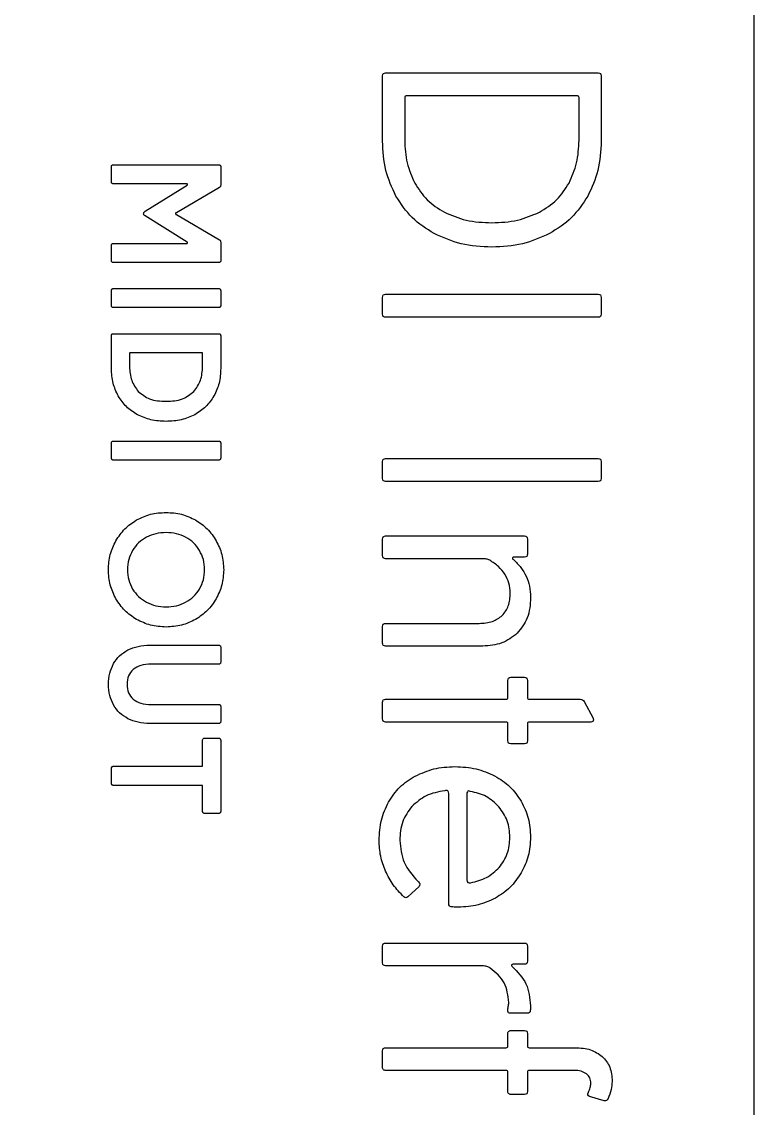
# Model space of a CAD drawing. Header units: millimetres. Extents: x 6.3 to 98.4, y -103.7 to -6.4.
# Drawn here: x 34.6 to 51.35, y -79.23 to -54.37 of the extents above; entities that cross this region are included whole.
import ezdxf

# ---------------------------------------------------------------- set-up
doc = ezdxf.new("R2010")
doc.units = ezdxf.units.MM
doc.layers.get('0').update_dxf_attribs({"linetype": 'CONTINUOUS'})

msp = doc.modelspace()

# ---------------------------------------------------------------- linework, layer by layer
for p, q in [((42.85, -57.104), (42.85, -55.611)), ((42.921, -55.54), (47.779, -55.54)), ((47.85, -55.611), (47.85, -57.104)), ((43.357, -56.104), (43.357, -57.083)), ((47.307, -56.068), (43.393, -56.068)), ((47.343, -57.083), (47.343, -56.104)), ((36.689, -57.642), (39.111, -57.642)), ((36.65, -58.039), (36.65, -57.682)), ((39.15, -57.682), (39.15, -58.11)), ((38.371, -58.078), (36.689, -58.078)), ((37.421, -58.707), (38.379, -58.11)), ((39.121, -58.16), (38.136, -58.739)), ((38.379, -59.41), (37.421, -58.814)), ((38.136, -58.782), (39.121, -59.36)), ((36.65, -59.839), (36.65, -59.482)), ((36.689, -59.442), (38.371, -59.442)), ((39.15, -59.41), (39.15, -59.839)), ((39.111, -59.878), (36.689, -59.878)), ((36.65, -60.867), (36.65, -60.517)), ((36.693, -60.475), (39.107, -60.475)), ((39.15, -60.517), (39.15, -60.867)), ((42.921, -60.604), (47.779, -60.604)), ((42.85, -61.061), (42.85, -60.676)), ((47.85, -60.676), (47.85, -61.061)), ((39.107, -60.91), (36.693, -60.91)), ((47.779, -61.133), (42.921, -61.133)), ((36.65, -62.307), (36.65, -61.55)), ((36.693, -61.507), (39.107, -61.507)), ((39.15, -61.55), (39.15, -62.307)), ((37.064, -61.964), (37.064, -62.26)), ((38.714, -61.942), (37.086, -61.942)), ((38.736, -62.26), (38.736, -61.964)), ((36.65, -64.357), (36.65, -64.007)), ((36.693, -63.964), (39.107, -63.964)), ((39.15, -64.007), (39.15, -64.357)), ((42.921, -64.361), (47.779, -64.361)), ((39.107, -64.4), (36.693, -64.4)), ((42.85, -64.818), (42.85, -64.433)), ((47.85, -64.433), (47.85, -64.818)), ((47.779, -64.89), (42.921, -64.89)), ((42.85, -66.583), (42.85, -66.204)), ((42.921, -66.133), (46.093, -66.133)), ((46.164, -66.204), (46.164, -66.547)), ((45.15, -66.654), (42.921, -66.654)), ((46.093, -66.618), (45.857, -66.618)), ((42.85, -68.583), (42.85, -68.204)), ((42.921, -68.133), (45.057, -68.133)), ((37.529, -68.632), (39.107, -68.632)), ((39.15, -68.675), (39.15, -69.025)), ((45.143, -68.654), (42.921, -68.654)), ((39.107, -69.067), (37.561, -69.067)), ((45.714, -69.833), (45.714, -69.44)), ((45.786, -69.368), (46.093, -69.368)), ((46.164, -69.44), (46.164, -69.833)), ((37.561, -69.989), (39.107, -69.989)), ((39.15, -70.032), (39.15, -70.382)), ((42.85, -70.318), (42.85, -69.94)), ((42.921, -69.868), (45.679, -69.868)), ((46.2, -69.868), (47.371, -69.868)), ((47.457, -69.918), (47.664, -70.304)), ((39.107, -70.425), (37.529, -70.425)), ((45.679, -70.39), (42.921, -70.39)), ((45.714, -70.818), (45.714, -70.426)), ((46.164, -70.426), (46.164, -70.818)), ((47.614, -70.39), (46.2, -70.39)), ((38.736, -71.382), (38.736, -70.803)), ((38.779, -70.76), (39.107, -70.76)), ((39.15, -70.803), (39.15, -72.439)), ((46.093, -70.89), (45.786, -70.89)), ((36.65, -71.796), (36.65, -71.446)), ((36.693, -71.403), (38.714, -71.403)), ((38.714, -71.839), (36.693, -71.839)), ((38.736, -72.439), (38.736, -71.86)), ((44.364, -74.547), (44.364, -72.026)), ((44.779, -72.04), (44.779, -74.004)), ((44.857, -71.976), (44.821, -71.968)), ((39.107, -72.482), (38.779, -72.482)), ((43.686, -74.154), (43.429, -74.39)), ((42.85, -75.897), (42.85, -75.518)), ((42.921, -75.447), (46.093, -75.447)), ((46.164, -75.518), (46.164, -75.861)), ((45.136, -75.968), (42.921, -75.968)), ((46.093, -75.933), (45.836, -75.933)), ((46.157, -77.054), (45.779, -77.054)), ((45.714, -77.804), (45.714, -77.518)), ((45.779, -77.447), (46.093, -77.447)), ((46.164, -77.518), (46.164, -77.804)), ((42.85, -78.297), (42.85, -77.911)), ((42.921, -77.84), (45.679, -77.84)), ((46.2, -77.84), (47.257, -77.84)), ((45.679, -78.361), (42.921, -78.361)), ((45.714, -78.84), (45.714, -78.397)), ((46.164, -78.397), (46.164, -78.84)), ((47.229, -78.361), (46.2, -78.361)), ((46.093, -78.911), (45.779, -78.911)), ((47.921, -79.054), (47.586, -78.954))]:
    msp.add_line(p, q)
msp.add_lwpolyline([(6.35, -98.694, 0.414214), (11.35, -103.694), (46.35, -103.694, 0.414214), (51.35, -98.694), (51.35, -11.35, 0.414214), (46.35, -6.35), (11.35, -6.35, 0.414214), (6.35, -11.35)], format="xyb", close=True)
for points, knots in [([(42.85, -55.611), (42.853, -55.59), (42.859, -55.549), (42.901, -55.543), (42.921, -55.54)], [0, 0, 0, 0, 0.00564658, 0.01129352, 0.01129352, 0.01129352, 0.01129352]), ([(47.779, -55.54), (47.799, -55.543), (47.841, -55.549), (47.847, -55.59), (47.85, -55.611)], [0, 0, 0, 0, 0.00564697, 0.01129355, 0.01129355, 0.01129355, 0.01129355]), ([(43.393, -56.068), (43.382, -56.07), (43.362, -56.073), (43.359, -56.094), (43.357, -56.104)], [0, 0, 0, 0, 0.002823338, 0.005647091, 0.005647091, 0.005647091, 0.005647091]), ([(47.343, -56.104), (47.341, -56.094), (47.338, -56.073), (47.318, -56.07), (47.307, -56.068)], [0, 0, 0, 0, 0.002823744, 0.005647138, 0.005647138, 0.005647138, 0.005647138]), ([(43.157, -58.361), (43.068, -58.168), (42.883, -57.769), (42.861, -57.33), (42.85, -57.104)], [0, 0, 0, 0, 0.0632709, 0.1304967, 0.1304967, 0.1304967, 0.1304967]), ([(43.357, -57.083), (43.365, -57.259), (43.381, -57.599), (43.519, -57.911), (43.586, -58.061)], [0, 0, 0, 0, 0.0522775, 0.1012675, 0.1012675, 0.1012675, 0.1012675]), ([(47.114, -58.061), (47.181, -57.911), (47.319, -57.599), (47.335, -57.259), (47.343, -57.083)], [0, 0, 0, 0, 0.0489904, 0.1012675, 0.1012675, 0.1012675, 0.1012675]), ([(47.85, -57.104), (47.839, -57.33), (47.817, -57.769), (47.632, -58.168), (47.543, -58.361)], [0, 0, 0, 0, 0.0672258, 0.1304967, 0.1304967, 0.1304967, 0.1304967]), ([(36.65, -57.682), (36.65, -57.676), (36.651, -57.665), (36.658, -57.657), (36.661, -57.653)], [0, 0, 0, 0, 0.001629314, 0.003115321, 0.003115321, 0.003115321, 0.003115321]), ([(36.661, -57.653), (36.665, -57.65), (36.673, -57.643), (36.684, -57.643), (36.689, -57.642)], [0, 0, 0, 0, 0.001486011, 0.003115331, 0.003115331, 0.003115331, 0.003115331]), ([(39.111, -57.642), (39.116, -57.643), (39.127, -57.643), (39.135, -57.65), (39.139, -57.653)], [0, 0, 0, 0, 0.001629319, 0.003115318, 0.003115318, 0.003115318, 0.003115318]), ([(39.139, -57.653), (39.142, -57.657), (39.149, -57.665), (39.15, -57.676), (39.15, -57.682)], [0, 0, 0, 0, 0.001486011, 0.003115316, 0.003115316, 0.003115316, 0.003115316]), ([(36.661, -58.067), (36.658, -58.063), (36.651, -58.055), (36.65, -58.044), (36.65, -58.039)], [0, 0, 0, 0, 0.001485991, 0.00311531, 0.00311531, 0.00311531, 0.00311531]), ([(36.689, -58.078), (36.684, -58.078), (36.673, -58.077), (36.665, -58.07), (36.661, -58.067)], [0, 0, 0, 0, 0.001629349, 0.003115335, 0.003115335, 0.003115335, 0.003115335]), ([(38.393, -58.089), (38.391, -58.086), (38.386, -58.078), (38.377, -58.078), (38.371, -58.078)], [0, 0, 0, 0, 0.001075125, 0.002528624, 0.002528624, 0.002528624, 0.002528624]), ([(38.379, -58.11), (38.384, -58.107), (38.392, -58.102), (38.393, -58.093), (38.393, -58.089)], [0, 0, 0, 0, 0.001646343, 0.002732546, 0.002732546, 0.002732546, 0.002732546]), ([(39.15, -58.11), (39.149, -58.12), (39.146, -58.141), (39.13, -58.154), (39.121, -58.16)], [0, 0, 0, 0, 0.002945099, 0.005975542, 0.005975542, 0.005975542, 0.005975542]), ([(43.586, -58.061), (43.672, -58.197), (43.847, -58.471), (44.124, -58.642), (44.264, -58.729)], [0, 0, 0, 0, 0.04753563, 0.0963093, 0.0963093, 0.0963093, 0.0963093]), ([(46.436, -58.729), (46.576, -58.642), (46.853, -58.471), (47.028, -58.197), (47.114, -58.061)], [0, 0, 0, 0, 0.04877339, 0.0963094, 0.0963094, 0.0963094, 0.0963094]), ([(44.032, -59.218), (43.854, -59.107), (43.5, -58.884), (43.271, -58.535), (43.157, -58.361)], [0, 0, 0, 0, 0.0622903, 0.1237737, 0.1237737, 0.1237737, 0.1237737]), ([(47.543, -58.361), (47.429, -58.535), (47.2, -58.884), (46.846, -59.107), (46.668, -59.218)], [0, 0, 0, 0, 0.0614834, 0.1237736, 0.1237736, 0.1237736, 0.1237736]), ([(37.386, -58.76), (37.388, -58.75), (37.393, -58.728), (37.411, -58.714), (37.421, -58.707)], [0, 0, 0, 0, 0.002908285, 0.006633758, 0.006633758, 0.006633758, 0.006633758]), ([(37.421, -58.814), (37.411, -58.807), (37.392, -58.794), (37.388, -58.771), (37.386, -58.76)], [0, 0, 0, 0, 0.003603648, 0.0066824, 0.0066824, 0.0066824, 0.0066824]), ([(38.136, -58.739), (38.13, -58.743), (38.122, -58.749), (38.116, -58.758), (38.114, -58.76)], [0, 0, 0, 0, 0.002150292, 0.003043146, 0.003043146, 0.003043146, 0.003043146]), ([(38.114, -58.76), (38.116, -58.764), (38.12, -58.774), (38.13, -58.779), (38.136, -58.782)], [0, 0, 0, 0, 0.001197894, 0.003129459, 0.003129459, 0.003129459, 0.003129459]), ([(44.264, -58.729), (44.428, -58.799), (44.774, -58.947), (45.151, -58.961), (45.35, -58.968)], [0, 0, 0, 0, 0.0527871, 0.1120186, 0.1120186, 0.1120186, 0.1120186]), ([(45.35, -58.968), (45.549, -58.961), (45.926, -58.947), (46.272, -58.799), (46.436, -58.729)], [0, 0, 0, 0, 0.0592314, 0.1120186, 0.1120186, 0.1120186, 0.1120186]), ([(39.121, -59.36), (39.13, -59.367), (39.146, -59.379), (39.149, -59.4), (39.15, -59.41)], [0, 0, 0, 0, 0.003030464, 0.005975542, 0.005975542, 0.005975542, 0.005975542]), ([(45.35, -59.526), (45.112, -59.515), (44.653, -59.494), (44.234, -59.308), (44.032, -59.218)], [0, 0, 0, 0, 0.0708637, 0.1363856, 0.1363856, 0.1363856, 0.1363856]), ([(46.668, -59.218), (46.466, -59.308), (46.047, -59.494), (45.588, -59.515), (45.35, -59.526)], [0, 0, 0, 0, 0.0655223, 0.1363859, 0.1363859, 0.1363859, 0.1363859]), ([(36.65, -59.482), (36.65, -59.476), (36.651, -59.465), (36.658, -59.457), (36.661, -59.453)], [0, 0, 0, 0, 0.001629285, 0.003115329, 0.003115329, 0.003115329, 0.003115329]), ([(36.661, -59.453), (36.665, -59.45), (36.673, -59.443), (36.684, -59.443), (36.689, -59.442)], [0, 0, 0, 0, 0.001486003, 0.003115323, 0.003115323, 0.003115323, 0.003115323]), ([(38.371, -59.442), (38.377, -59.442), (38.386, -59.442), (38.391, -59.435), (38.393, -59.432)], [0, 0, 0, 0, 0.001453499, 0.002528624, 0.002528624, 0.002528624, 0.002528624]), ([(38.393, -59.432), (38.393, -59.428), (38.392, -59.418), (38.384, -59.413), (38.379, -59.41)], [0, 0, 0, 0, 0.001086228, 0.002732593, 0.002732593, 0.002732593, 0.002732593]), ([(36.661, -59.867), (36.658, -59.863), (36.651, -59.855), (36.65, -59.844), (36.65, -59.839)], [0, 0, 0, 0, 0.001486003, 0.003115323, 0.003115323, 0.003115323, 0.003115323]), ([(36.689, -59.878), (36.684, -59.878), (36.673, -59.877), (36.665, -59.87), (36.661, -59.867)], [0, 0, 0, 0, 0.001629344, 0.003115338, 0.003115338, 0.003115338, 0.003115338]), ([(39.139, -59.867), (39.135, -59.87), (39.127, -59.877), (39.116, -59.878), (39.111, -59.878)], [0, 0, 0, 0, 0.001486003, 0.003115308, 0.003115308, 0.003115308, 0.003115308]), ([(39.15, -59.839), (39.15, -59.844), (39.149, -59.855), (39.142, -59.863), (39.139, -59.867)], [0, 0, 0, 0, 0.001629349, 0.003115335, 0.003115335, 0.003115335, 0.003115335]), ([(36.65, -60.517), (36.651, -60.512), (36.652, -60.5), (36.659, -60.491), (36.662, -60.487)], [0, 0, 0, 0, 0.001681061, 0.003352675, 0.003352675, 0.003352675, 0.003352675]), ([(36.662, -60.487), (36.667, -60.483), (36.676, -60.476), (36.687, -60.475), (36.693, -60.475)], [0, 0, 0, 0, 0.001671572, 0.003352668, 0.003352668, 0.003352668, 0.003352668]), ([(39.107, -60.475), (39.113, -60.475), (39.124, -60.476), (39.133, -60.483), (39.137, -60.487)], [0, 0, 0, 0, 0.00168109, 0.003352679, 0.003352679, 0.003352679, 0.003352679]), ([(39.137, -60.487), (39.141, -60.491), (39.148, -60.5), (39.149, -60.512), (39.15, -60.517)], [0, 0, 0, 0, 0.001671572, 0.003352668, 0.003352668, 0.003352668, 0.003352668]), ([(42.85, -60.676), (42.853, -60.655), (42.859, -60.613), (42.901, -60.607), (42.921, -60.604)], [0, 0, 0, 0, 0.00564703, 0.01129398, 0.01129398, 0.01129398, 0.01129398]), ([(47.779, -60.604), (47.799, -60.607), (47.841, -60.613), (47.847, -60.655), (47.85, -60.676)], [0, 0, 0, 0, 0.00564697, 0.011294, 0.011294, 0.011294, 0.011294]), ([(36.662, -60.898), (36.659, -60.893), (36.652, -60.884), (36.651, -60.873), (36.65, -60.867)], [0, 0, 0, 0, 0.001671548, 0.003352673, 0.003352673, 0.003352673, 0.003352673]), ([(39.15, -60.867), (39.149, -60.873), (39.148, -60.884), (39.141, -60.893), (39.137, -60.898)], [0, 0, 0, 0, 0.001681125, 0.003352673, 0.003352673, 0.003352673, 0.003352673]), ([(36.693, -60.91), (36.687, -60.91), (36.676, -60.909), (36.667, -60.901), (36.662, -60.898)], [0, 0, 0, 0, 0.001681125, 0.003352689, 0.003352689, 0.003352689, 0.003352689]), ([(39.137, -60.898), (39.133, -60.901), (39.124, -60.909), (39.113, -60.91), (39.107, -60.91)], [0, 0, 0, 0, 0.001671589, 0.003352685, 0.003352685, 0.003352685, 0.003352685]), ([(42.921, -61.133), (42.901, -61.13), (42.859, -61.124), (42.853, -61.082), (42.85, -61.061)], [0, 0, 0, 0, 0.00564679, 0.01129337, 0.01129337, 0.01129337, 0.01129337]), ([(47.85, -61.061), (47.847, -61.082), (47.841, -61.124), (47.799, -61.13), (47.779, -61.133)], [0, 0, 0, 0, 0.00564659, 0.01129338, 0.01129338, 0.01129338, 0.01129338]), ([(36.65, -61.55), (36.651, -61.544), (36.652, -61.532), (36.659, -61.524), (36.662, -61.519)], [0, 0, 0, 0, 0.001681061, 0.003352625, 0.003352625, 0.003352625, 0.003352625]), ([(36.662, -61.519), (36.667, -61.516), (36.676, -61.508), (36.687, -61.507), (36.693, -61.507)], [0, 0, 0, 0, 0.001671589, 0.003352685, 0.003352685, 0.003352685, 0.003352685]), ([(39.107, -61.507), (39.113, -61.507), (39.124, -61.508), (39.133, -61.516), (39.137, -61.519)], [0, 0, 0, 0, 0.001681096, 0.003352685, 0.003352685, 0.003352685, 0.003352685]), ([(39.137, -61.519), (39.141, -61.524), (39.148, -61.532), (39.149, -61.544), (39.15, -61.55)], [0, 0, 0, 0, 0.001671548, 0.003352614, 0.003352614, 0.003352614, 0.003352614]), ([(37.086, -61.942), (37.079, -61.943), (37.067, -61.945), (37.065, -61.958), (37.064, -61.964)], [0, 0, 0, 0, 0.001694069, 0.003388185, 0.003388185, 0.003388185, 0.003388185]), ([(38.736, -61.964), (38.735, -61.958), (38.733, -61.945), (38.721, -61.943), (38.714, -61.942)], [0, 0, 0, 0, 0.001694055, 0.003388129, 0.003388129, 0.003388129, 0.003388129]), ([(36.805, -62.932), (36.76, -62.835), (36.667, -62.637), (36.656, -62.419), (36.65, -62.307)], [0, 0, 0, 0, 0.03160151, 0.06495342, 0.06495342, 0.06495342, 0.06495342]), ([(37.064, -62.26), (37.071, -62.368), (37.085, -62.576), (37.206, -62.746), (37.264, -62.828)], [0, 0, 0, 0, 0.03173564, 0.0612741, 0.0612741, 0.0612741, 0.0612741]), ([(38.536, -62.828), (38.594, -62.746), (38.715, -62.576), (38.729, -62.368), (38.736, -62.26)], [0, 0, 0, 0, 0.02953845, 0.06127409, 0.06127409, 0.06127409, 0.06127409]), ([(39.15, -62.307), (39.144, -62.419), (39.133, -62.637), (39.04, -62.835), (38.995, -62.932)], [0, 0, 0, 0, 0.0333519, 0.06495342, 0.06495342, 0.06495342, 0.06495342]), ([(37.264, -62.828), (37.347, -62.894), (37.532, -63.04), (37.769, -63.048), (37.9, -63.053)], [0, 0, 0, 0, 0.03090638, 0.06900251, 0.06900251, 0.06900251, 0.06900251]), ([(37.9, -63.053), (38.031, -63.048), (38.268, -63.04), (38.453, -62.894), (38.536, -62.828)], [0, 0, 0, 0, 0.03809613, 0.06900251, 0.06900251, 0.06900251, 0.06900251]), ([(37.245, -63.36), (37.156, -63.304), (36.978, -63.193), (36.863, -63.018), (36.805, -62.932)], [0, 0, 0, 0, 0.03118103, 0.06200416, 0.06200416, 0.06200416, 0.06200416]), ([(38.995, -62.932), (38.937, -63.018), (38.822, -63.193), (38.644, -63.304), (38.555, -63.36)], [0, 0, 0, 0, 0.03082313, 0.06200418, 0.06200418, 0.06200418, 0.06200418]), ([(37.9, -63.514), (37.782, -63.508), (37.554, -63.498), (37.345, -63.405), (37.245, -63.36)], [0, 0, 0, 0, 0.03516557, 0.06784307, 0.06784307, 0.06784307, 0.06784307]), ([(38.555, -63.36), (38.455, -63.405), (38.246, -63.498), (38.018, -63.508), (37.9, -63.514)], [0, 0, 0, 0, 0.03267751, 0.06784307, 0.06784307, 0.06784307, 0.06784307]), ([(36.65, -64.007), (36.651, -64.001), (36.652, -63.99), (36.659, -63.981), (36.662, -63.976)], [0, 0, 0, 0, 0.001681061, 0.003352625, 0.003352625, 0.003352625, 0.003352625]), ([(36.662, -63.976), (36.667, -63.973), (36.676, -63.965), (36.687, -63.964), (36.693, -63.964)], [0, 0, 0, 0, 0.001671622, 0.003352707, 0.003352707, 0.003352707, 0.003352707]), ([(39.107, -63.964), (39.113, -63.964), (39.124, -63.965), (39.133, -63.973), (39.137, -63.976)], [0, 0, 0, 0, 0.001681107, 0.003352663, 0.003352663, 0.003352663, 0.003352663]), ([(39.137, -63.976), (39.141, -63.981), (39.148, -63.99), (39.149, -64.001), (39.15, -64.007)], [0, 0, 0, 0, 0.001671548, 0.003352614, 0.003352614, 0.003352614, 0.003352614]), ([(36.662, -64.387), (36.659, -64.383), (36.652, -64.374), (36.651, -64.362), (36.65, -64.357)], [0, 0, 0, 0, 0.001671597, 0.003352664, 0.003352664, 0.003352664, 0.003352664]), ([(39.15, -64.357), (39.149, -64.362), (39.148, -64.374), (39.141, -64.383), (39.137, -64.387)], [0, 0, 0, 0, 0.001681125, 0.003352673, 0.003352673, 0.003352673, 0.003352673]), ([(42.85, -64.433), (42.853, -64.412), (42.859, -64.37), (42.901, -64.364), (42.921, -64.361)], [0, 0, 0, 0, 0.00564749, 0.01129428, 0.01129428, 0.01129428, 0.01129428]), ([(47.779, -64.361), (47.799, -64.364), (47.841, -64.37), (47.847, -64.412), (47.85, -64.433)], [0, 0, 0, 0, 0.00564712, 0.0112937, 0.0112937, 0.0112937, 0.0112937]), ([(36.693, -64.4), (36.687, -64.399), (36.676, -64.398), (36.667, -64.391), (36.662, -64.387)], [0, 0, 0, 0, 0.001681125, 0.003352656, 0.003352656, 0.003352656, 0.003352656]), ([(39.137, -64.387), (39.133, -64.391), (39.124, -64.398), (39.113, -64.399), (39.107, -64.4)], [0, 0, 0, 0, 0.001671556, 0.003352651, 0.003352651, 0.003352651, 0.003352651]), ([(42.921, -64.89), (42.901, -64.887), (42.859, -64.881), (42.853, -64.839), (42.85, -64.818)], [0, 0, 0, 0, 0.00564679, 0.01129337, 0.01129337, 0.01129337, 0.01129337]), ([(47.85, -64.818), (47.847, -64.839), (47.841, -64.881), (47.799, -64.887), (47.779, -64.89)], [0, 0, 0, 0, 0.00564659, 0.01129338, 0.01129338, 0.01129338, 0.01129338]), ([(37.225, -65.769), (37.329, -65.719), (37.543, -65.615), (37.779, -65.603), (37.9, -65.596)], [0, 0, 0, 0, 0.03442068, 0.07030788, 0.07030788, 0.07030788, 0.07030788]), ([(37.9, -65.596), (38.021, -65.603), (38.257, -65.615), (38.471, -65.719), (38.575, -65.769)], [0, 0, 0, 0, 0.03588723, 0.07030789, 0.07030789, 0.07030789, 0.07030789]), ([(36.754, -66.242), (36.816, -66.148), (36.941, -65.958), (37.13, -65.832), (37.225, -65.769)], [0, 0, 0, 0, 0.03367907, 0.06740384, 0.06740384, 0.06740384, 0.06740384]), ([(38.575, -65.769), (38.67, -65.832), (38.859, -65.958), (38.984, -66.148), (39.046, -66.242)], [0, 0, 0, 0, 0.03372477, 0.06740383, 0.06740383, 0.06740383, 0.06740383]), ([(37.9, -66.057), (37.82, -66.061), (37.664, -66.069), (37.522, -66.133), (37.452, -66.164)], [0, 0, 0, 0, 0.02367878, 0.04643915, 0.04643915, 0.04643915, 0.04643915]), ([(38.348, -66.164), (38.278, -66.133), (38.136, -66.069), (37.98, -66.061), (37.9, -66.057)], [0, 0, 0, 0, 0.02276033, 0.04643912, 0.04643912, 0.04643912, 0.04643912]), ([(36.582, -66.907), (36.589, -66.789), (36.602, -66.556), (36.704, -66.346), (36.754, -66.242)], [0, 0, 0, 0, 0.03508414, 0.06920624, 0.06920624, 0.06920624, 0.06920624]), ([(37.452, -66.164), (37.388, -66.203), (37.261, -66.281), (37.176, -66.404), (37.134, -66.466)], [0, 0, 0, 0, 0.02217525, 0.04425587, 0.04425587, 0.04425587, 0.04425587]), ([(38.666, -66.466), (38.624, -66.404), (38.539, -66.281), (38.412, -66.203), (38.348, -66.164)], [0, 0, 0, 0, 0.02208061, 0.04425588, 0.04425588, 0.04425588, 0.04425588]), ([(39.046, -66.242), (39.096, -66.346), (39.198, -66.556), (39.211, -66.789), (39.218, -66.907)], [0, 0, 0, 0, 0.0341221, 0.06920624, 0.06920624, 0.06920624, 0.06920624]), ([(42.85, -66.204), (42.853, -66.183), (42.859, -66.142), (42.901, -66.136), (42.921, -66.133)], [0, 0, 0, 0, 0.00564703, 0.01129398, 0.01129398, 0.01129398, 0.01129398]), ([(46.093, -66.133), (46.114, -66.136), (46.155, -66.142), (46.161, -66.183), (46.164, -66.204)], [0, 0, 0, 0, 0.00564694, 0.01129398, 0.01129398, 0.01129398, 0.01129398]), ([(37.134, -66.466), (37.1, -66.533), (37.031, -66.672), (37.022, -66.827), (37.018, -66.907)], [0, 0, 0, 0, 0.0225103, 0.04603814, 0.04603814, 0.04603814, 0.04603814]), ([(38.782, -66.907), (38.778, -66.827), (38.769, -66.672), (38.7, -66.533), (38.666, -66.466)], [0, 0, 0, 0, 0.02352784, 0.04603815, 0.04603815, 0.04603815, 0.04603815]), ([(42.921, -66.654), (42.901, -66.651), (42.859, -66.645), (42.853, -66.604), (42.85, -66.583)], [0, 0, 0, 0, 0.00564694, 0.01129398, 0.01129398, 0.01129398, 0.01129398]), ([(46.164, -66.547), (46.161, -66.568), (46.155, -66.61), (46.114, -66.615), (46.093, -66.618)], [0, 0, 0, 0, 0.0056475, 0.01129426, 0.01129426, 0.01129426, 0.01129426]), ([(45.3, -66.69), (45.276, -66.679), (45.228, -66.659), (45.176, -66.656), (45.15, -66.654)], [0, 0, 0, 0, 0.00779612, 0.0155264, 0.0155264, 0.0155264, 0.0155264]), ([(45.65, -67.011), (45.604, -66.949), (45.508, -66.82), (45.371, -66.734), (45.3, -66.69)], [0, 0, 0, 0, 0.02306937, 0.04789662, 0.04789662, 0.04789662, 0.04789662]), ([(45.857, -66.618), (45.849, -66.619), (45.834, -66.619), (45.825, -66.631), (45.821, -66.636)], [0, 0, 0, 0, 0.002363967, 0.004196394, 0.004196394, 0.004196394, 0.004196394]), ([(45.821, -66.636), (45.821, -66.643), (45.821, -66.659), (45.835, -66.67), (45.843, -66.676)], [0, 0, 0, 0, 0.001883406, 0.004724947, 0.004724947, 0.004724947, 0.004724947]), ([(45.843, -66.676), (45.903, -66.733), (46.019, -66.845), (46.098, -66.986), (46.136, -67.054)], [0, 0, 0, 0, 0.02476048, 0.0480992, 0.0480992, 0.0480992, 0.0480992]), ([(36.754, -67.571), (36.704, -67.467), (36.602, -67.258), (36.589, -67.025), (36.582, -66.907)], [0, 0, 0, 0, 0.0341221, 0.06920636, 0.06920636, 0.06920636, 0.06920636]), ([(37.018, -66.907), (37.022, -66.986), (37.031, -67.141), (37.1, -67.28), (37.134, -67.348)], [0, 0, 0, 0, 0.02352796, 0.04603827, 0.04603827, 0.04603827, 0.04603827]), ([(38.666, -67.348), (38.7, -67.28), (38.769, -67.141), (38.778, -66.986), (38.782, -66.907)], [0, 0, 0, 0, 0.0225103, 0.04603826, 0.04603826, 0.04603826, 0.04603826]), ([(39.218, -66.907), (39.211, -67.025), (39.198, -67.258), (39.096, -67.467), (39.046, -67.571)], [0, 0, 0, 0, 0.03508425, 0.06920636, 0.06920636, 0.06920636, 0.06920636]), ([(45.771, -67.44), (45.767, -67.363), (45.757, -67.212), (45.685, -67.078), (45.65, -67.011)], [0, 0, 0, 0, 0.0227039, 0.04500532, 0.04500532, 0.04500532, 0.04500532]), ([(46.136, -67.054), (46.165, -67.128), (46.226, -67.284), (46.232, -67.452), (46.236, -67.54)], [0, 0, 0, 0, 0.02371757, 0.04990823, 0.04990823, 0.04990823, 0.04990823]), ([(37.134, -67.348), (37.176, -67.409), (37.261, -67.532), (37.388, -67.61), (37.452, -67.65)], [0, 0, 0, 0, 0.02208051, 0.04425578, 0.04425578, 0.04425578, 0.04425578]), ([(38.348, -67.65), (38.412, -67.61), (38.539, -67.532), (38.624, -67.409), (38.666, -67.348)], [0, 0, 0, 0, 0.02217528, 0.04425579, 0.04425579, 0.04425579, 0.04425579]), ([(37.225, -68.044), (37.13, -67.981), (36.941, -67.855), (36.816, -67.666), (36.754, -67.571)], [0, 0, 0, 0, 0.03372477, 0.06740384, 0.06740384, 0.06740384, 0.06740384]), ([(39.046, -67.571), (38.984, -67.666), (38.859, -67.855), (38.67, -67.981), (38.575, -68.044)], [0, 0, 0, 0, 0.03367906, 0.06740383, 0.06740383, 0.06740383, 0.06740383]), ([(45.589, -67.954), (45.642, -67.884), (45.757, -67.733), (45.766, -67.542), (45.771, -67.44)], [0, 0, 0, 0, 0.02571447, 0.05570523, 0.05570523, 0.05570523, 0.05570523]), ([(46.236, -67.54), (46.226, -67.703), (46.209, -68.01), (46.018, -68.249), (45.929, -68.361)], [0, 0, 0, 0, 0.04758822, 0.08963758, 0.08963758, 0.08963758, 0.08963758]), ([(37.452, -67.65), (37.522, -67.681), (37.664, -67.745), (37.82, -67.753), (37.9, -67.757)], [0, 0, 0, 0, 0.02276036, 0.04643915, 0.04643915, 0.04643915, 0.04643915]), ([(37.9, -67.757), (37.98, -67.753), (38.136, -67.745), (38.278, -67.681), (38.348, -67.65)], [0, 0, 0, 0, 0.02367878, 0.04643912, 0.04643912, 0.04643912, 0.04643912]), ([(37.9, -68.217), (37.779, -68.211), (37.543, -68.198), (37.329, -68.095), (37.225, -68.044)], [0, 0, 0, 0, 0.03588721, 0.07030786, 0.07030786, 0.07030786, 0.07030786]), ([(38.575, -68.044), (38.471, -68.095), (38.257, -68.198), (38.021, -68.211), (37.9, -68.217)], [0, 0, 0, 0, 0.03442068, 0.07030788, 0.07030788, 0.07030788, 0.07030788]), ([(45.057, -68.133), (45.164, -68.128), (45.359, -68.12), (45.517, -68.006), (45.589, -67.954)], [0, 0, 0, 0, 0.03112536, 0.05723282, 0.05723282, 0.05723282, 0.05723282]), ([(42.85, -68.204), (42.853, -68.183), (42.859, -68.142), (42.901, -68.136), (42.921, -68.133)], [0, 0, 0, 0, 0.00564658, 0.01129367, 0.01129367, 0.01129367, 0.01129367]), ([(42.921, -68.654), (42.901, -68.651), (42.859, -68.645), (42.853, -68.604), (42.85, -68.583)], [0, 0, 0, 0, 0.00564709, 0.01129367, 0.01129367, 0.01129367, 0.01129367]), ([(45.929, -68.361), (45.817, -68.447), (45.585, -68.623), (45.293, -68.644), (45.143, -68.654)], [0, 0, 0, 0, 0.04132094, 0.08550318, 0.08550318, 0.08550318, 0.08550318]), ([(36.698, -69.055), (36.741, -68.991), (36.828, -68.863), (36.961, -68.783), (37.029, -68.742)], [0, 0, 0, 0, 0.02276461, 0.04596285, 0.04596285, 0.04596285, 0.04596285]), ([(37.029, -68.742), (37.105, -68.71), (37.265, -68.643), (37.438, -68.635), (37.529, -68.632)], [0, 0, 0, 0, 0.02465464, 0.051583, 0.051583, 0.051583, 0.051583]), ([(39.107, -68.632), (39.113, -68.632), (39.124, -68.633), (39.133, -68.641), (39.137, -68.644)], [0, 0, 0, 0, 0.001681085, 0.003352707, 0.003352707, 0.003352707, 0.003352707]), ([(39.137, -68.644), (39.141, -68.649), (39.148, -68.657), (39.149, -68.669), (39.15, -68.675)], [0, 0, 0, 0, 0.001671548, 0.003352614, 0.003352614, 0.003352614, 0.003352614]), ([(36.582, -69.528), (36.586, -69.442), (36.594, -69.276), (36.664, -69.127), (36.698, -69.055)], [0, 0, 0, 0, 0.02556704, 0.04915204, 0.04915204, 0.04915204, 0.04915204]), ([(37.561, -69.067), (37.479, -69.07), (37.33, -69.075), (37.205, -69.152), (37.148, -69.187)], [0, 0, 0, 0, 0.0240705, 0.0436178, 0.0436178, 0.0436178, 0.0436178]), ([(39.137, -69.055), (39.133, -69.059), (39.124, -69.066), (39.113, -69.067), (39.107, -69.067)], [0, 0, 0, 0, 0.001671622, 0.003352707, 0.003352707, 0.003352707, 0.003352707]), ([(39.15, -69.025), (39.149, -69.03), (39.148, -69.042), (39.141, -69.05), (39.137, -69.055)], [0, 0, 0, 0, 0.001681067, 0.003352713, 0.003352713, 0.003352713, 0.003352713]), ([(37.148, -69.187), (37.107, -69.233), (37.02, -69.33), (37.012, -69.46), (37.007, -69.528)], [0, 0, 0, 0, 0.01795701, 0.03787005, 0.03787005, 0.03787005, 0.03787005]), ([(36.698, -70.001), (36.664, -69.929), (36.594, -69.78), (36.586, -69.614), (36.582, -69.528)], [0, 0, 0, 0, 0.023585, 0.04915204, 0.04915204, 0.04915204, 0.04915204]), ([(37.007, -69.528), (37.012, -69.596), (37.02, -69.727), (37.107, -69.823), (37.148, -69.869)], [0, 0, 0, 0, 0.01991293, 0.03786993, 0.03786993, 0.03786993, 0.03786993]), ([(45.714, -69.44), (45.717, -69.419), (45.723, -69.377), (45.765, -69.371), (45.786, -69.368)], [0, 0, 0, 0, 0.00564749, 0.01129428, 0.01129428, 0.01129428, 0.01129428]), ([(46.093, -69.368), (46.114, -69.371), (46.155, -69.377), (46.161, -69.419), (46.164, -69.44)], [0, 0, 0, 0, 0.00564709, 0.01129367, 0.01129367, 0.01129367, 0.01129367]), ([(45.679, -69.868), (45.689, -69.867), (45.71, -69.864), (45.713, -69.843), (45.714, -69.833)], [0, 0, 0, 0, 0.002823367, 0.00564712, 0.00564712, 0.00564712, 0.00564712]), ([(46.164, -69.833), (46.166, -69.843), (46.169, -69.864), (46.19, -69.867), (46.2, -69.868)], [0, 0, 0, 0, 0.002823291, 0.005646865, 0.005646865, 0.005646865, 0.005646865]), ([(37.029, -70.314), (36.961, -70.273), (36.828, -70.193), (36.741, -70.065), (36.698, -70.001)], [0, 0, 0, 0, 0.02319824, 0.04596285, 0.04596285, 0.04596285, 0.04596285]), ([(37.148, -69.869), (37.205, -69.904), (37.33, -69.982), (37.479, -69.986), (37.561, -69.989)], [0, 0, 0, 0, 0.01954735, 0.04361785, 0.04361785, 0.04361785, 0.04361785]), ([(39.107, -69.989), (39.113, -69.989), (39.124, -69.99), (39.133, -69.998), (39.137, -70.001)], [0, 0, 0, 0, 0.001681107, 0.003352663, 0.003352663, 0.003352663, 0.003352663]), ([(39.137, -70.001), (39.141, -70.006), (39.148, -70.015), (39.149, -70.026), (39.15, -70.032)], [0, 0, 0, 0, 0.001671548, 0.003352614, 0.003352614, 0.003352614, 0.003352614]), ([(42.85, -69.94), (42.853, -69.919), (42.859, -69.877), (42.901, -69.871), (42.921, -69.868)], [0, 0, 0, 0, 0.00564703, 0.01129398, 0.01129398, 0.01129398, 0.01129398]), ([(47.371, -69.868), (47.391, -69.87), (47.428, -69.873), (47.448, -69.904), (47.457, -69.918)], [0, 0, 0, 0, 0.00550111, 0.01044002, 0.01044002, 0.01044002, 0.01044002]), ([(37.529, -70.425), (37.438, -70.421), (37.265, -70.414), (37.105, -70.346), (37.029, -70.314)], [0, 0, 0, 0, 0.02692835, 0.05158299, 0.05158299, 0.05158299, 0.05158299]), ([(42.921, -70.39), (42.901, -70.387), (42.859, -70.381), (42.853, -70.339), (42.85, -70.318)], [0, 0, 0, 0, 0.00564694, 0.01129398, 0.01129398, 0.01129398, 0.01129398]), ([(47.664, -70.304), (47.666, -70.309), (47.671, -70.321), (47.671, -70.333), (47.671, -70.34)], [0, 0, 0, 0, 0.00169389, 0.003666558, 0.003666558, 0.003666558, 0.003666558]), ([(39.137, -70.412), (39.133, -70.416), (39.124, -70.423), (39.113, -70.424), (39.107, -70.425)], [0, 0, 0, 0, 0.001671556, 0.00335264, 0.00335264, 0.00335264, 0.00335264]), ([(39.15, -70.382), (39.149, -70.387), (39.148, -70.399), (39.141, -70.408), (39.137, -70.412)], [0, 0, 0, 0, 0.001681184, 0.003352731, 0.003352731, 0.003352731, 0.003352731]), ([(45.714, -70.426), (45.713, -70.415), (45.71, -70.394), (45.689, -70.391), (45.679, -70.39)], [0, 0, 0, 0, 0.002823301, 0.005646818, 0.005646818, 0.005646818, 0.005646818]), ([(46.2, -70.39), (46.19, -70.391), (46.169, -70.394), (46.166, -70.415), (46.164, -70.426)], [0, 0, 0, 0, 0.002823395, 0.005647148, 0.005647148, 0.005647148, 0.005647148]), ([(47.671, -70.34), (47.669, -70.354), (47.663, -70.385), (47.631, -70.388), (47.614, -70.39)], [0, 0, 0, 0, 0.004013198, 0.008477433, 0.008477433, 0.008477433, 0.008477433]), ([(38.736, -70.803), (38.736, -70.797), (38.737, -70.786), (38.745, -70.777), (38.748, -70.773)], [0, 0, 0, 0, 0.001681067, 0.003352623, 0.003352623, 0.003352623, 0.003352623]), ([(38.748, -70.773), (38.753, -70.769), (38.761, -70.762), (38.773, -70.761), (38.779, -70.76)], [0, 0, 0, 0, 0.001671556, 0.003352648, 0.003352648, 0.003352648, 0.003352648]), ([(39.107, -70.76), (39.113, -70.761), (39.124, -70.762), (39.133, -70.769), (39.137, -70.773)], [0, 0, 0, 0, 0.001681107, 0.003352663, 0.003352663, 0.003352663, 0.003352663]), ([(39.137, -70.773), (39.141, -70.777), (39.148, -70.786), (39.149, -70.797), (39.15, -70.803)], [0, 0, 0, 0, 0.001671548, 0.003352614, 0.003352614, 0.003352614, 0.003352614]), ([(45.786, -70.89), (45.765, -70.887), (45.723, -70.881), (45.717, -70.839), (45.714, -70.818)], [0, 0, 0, 0, 0.00564709, 0.01129367, 0.01129367, 0.01129367, 0.01129367]), ([(46.164, -70.818), (46.161, -70.839), (46.155, -70.881), (46.114, -70.887), (46.093, -70.89)], [0, 0, 0, 0, 0.0056475, 0.01129426, 0.01129426, 0.01129426, 0.01129426]), ([(36.65, -71.446), (36.651, -71.44), (36.652, -71.429), (36.659, -71.42), (36.662, -71.416)], [0, 0, 0, 0, 0.001681061, 0.003352724, 0.003352724, 0.003352724, 0.003352724]), ([(36.662, -71.416), (36.667, -71.412), (36.676, -71.405), (36.687, -71.404), (36.693, -71.403)], [0, 0, 0, 0, 0.001671489, 0.003352596, 0.003352596, 0.003352596, 0.003352596]), ([(38.714, -71.403), (38.721, -71.402), (38.733, -71.4), (38.735, -71.388), (38.736, -71.382)], [0, 0, 0, 0, 0.001694074, 0.003388185, 0.003388185, 0.003388185, 0.003388185]), ([(43.596, -71.626), (43.736, -71.563), (44.026, -71.434), (44.343, -71.419), (44.507, -71.411)], [0, 0, 0, 0, 0.04552072, 0.09429788, 0.09429788, 0.09429788, 0.09429788]), ([(44.507, -71.411), (44.671, -71.419), (44.987, -71.433), (45.275, -71.561), (45.414, -71.622)], [0, 0, 0, 0, 0.04867868, 0.09385462, 0.09385462, 0.09385462, 0.09385462]), ([(36.662, -71.826), (36.659, -71.822), (36.652, -71.813), (36.651, -71.802), (36.65, -71.796)], [0, 0, 0, 0, 0.001671646, 0.003352713, 0.003352713, 0.003352713, 0.003352713]), ([(36.693, -71.839), (36.687, -71.838), (36.676, -71.837), (36.667, -71.83), (36.662, -71.826)], [0, 0, 0, 0, 0.001681114, 0.003352645, 0.003352645, 0.003352645, 0.003352645]), ([(42.986, -72.222), (43.065, -72.101), (43.225, -71.858), (43.472, -71.704), (43.596, -71.626)], [0, 0, 0, 0, 0.04280498, 0.08625504, 0.08625504, 0.08625504, 0.08625504]), ([(45.414, -71.622), (45.537, -71.698), (45.781, -71.848), (45.942, -72.084), (46.021, -72.201)], [0, 0, 0, 0, 0.04286624, 0.08469946, 0.08469946, 0.08469946, 0.08469946]), ([(38.736, -71.86), (38.735, -71.854), (38.733, -71.841), (38.721, -71.84), (38.714, -71.839)], [0, 0, 0, 0, 0.001694111, 0.003388185, 0.003388185, 0.003388185, 0.003388185]), ([(44.271, -71.961), (44.124, -71.989), (43.841, -72.041), (43.625, -72.231), (43.521, -72.322)], [0, 0, 0, 0, 0.04395593, 0.08461751, 0.08461751, 0.08461751, 0.08461751]), ([(44.364, -72.026), (44.36, -72.002), (44.35, -71.951), (44.298, -71.958), (44.271, -71.961)], [0, 0, 0, 0, 0.00633397, 0.01331885, 0.01331885, 0.01331885, 0.01331885]), ([(44.821, -71.968), (44.809, -71.973), (44.778, -71.985), (44.778, -72.019), (44.779, -72.04)], [0, 0, 0, 0, 0.003676759, 0.009140587, 0.009140587, 0.009140587, 0.009140587]), ([(45.511, -72.329), (45.419, -72.242), (45.233, -72.065), (44.984, -72.006), (44.857, -71.976)], [0, 0, 0, 0, 0.0372171, 0.07550326, 0.07550326, 0.07550326, 0.07550326]), ([(42.771, -73.097), (42.779, -72.939), (42.794, -72.634), (42.923, -72.356), (42.986, -72.222)], [0, 0, 0, 0, 0.04682578, 0.09084663, 0.09084663, 0.09084663, 0.09084663]), ([(43.521, -72.322), (43.44, -72.433), (43.271, -72.663), (43.253, -72.949), (43.243, -73.097)], [0, 0, 0, 0, 0.0403789, 0.08388672, 0.08388672, 0.08388672, 0.08388672]), ([(46.021, -72.201), (46.084, -72.328), (46.211, -72.589), (46.227, -72.878), (46.236, -73.026)], [0, 0, 0, 0, 0.04219799, 0.08600953, 0.08600953, 0.08600953, 0.08600953]), ([(38.748, -72.469), (38.745, -72.465), (38.737, -72.456), (38.736, -72.445), (38.736, -72.439)], [0, 0, 0, 0, 0.001671556, 0.003352623, 0.003352623, 0.003352623, 0.003352623]), ([(38.779, -72.482), (38.773, -72.481), (38.761, -72.48), (38.753, -72.473), (38.748, -72.469)], [0, 0, 0, 0, 0.00168107, 0.003352693, 0.003352693, 0.003352693, 0.003352693]), ([(39.137, -72.469), (39.133, -72.473), (39.124, -72.48), (39.113, -72.481), (39.107, -72.482)], [0, 0, 0, 0, 0.001671556, 0.003352663, 0.003352663, 0.003352663, 0.003352663]), ([(39.15, -72.439), (39.149, -72.445), (39.148, -72.456), (39.141, -72.465), (39.137, -72.469)], [0, 0, 0, 0, 0.001681067, 0.003352614, 0.003352614, 0.003352614, 0.003352614]), ([(45.764, -73.026), (45.754, -72.896), (45.735, -72.64), (45.585, -72.432), (45.511, -72.329)], [0, 0, 0, 0, 0.03829574, 0.07541358, 0.07541358, 0.07541358, 0.07541358]), ([(45.518, -73.715), (45.59, -73.614), (45.737, -73.408), (45.755, -73.155), (45.764, -73.026)], [0, 0, 0, 0, 0.03638354, 0.07447413, 0.07447413, 0.07447413, 0.07447413]), ([(46.236, -73.026), (46.227, -73.171), (46.211, -73.458), (46.084, -73.716), (46.021, -73.843)], [0, 0, 0, 0, 0.04327965, 0.08531191, 0.08531191, 0.08531191, 0.08531191]), ([(42.918, -73.801), (42.875, -73.688), (42.789, -73.461), (42.777, -73.219), (42.771, -73.097)], [0, 0, 0, 0, 0.03591702, 0.07226231, 0.07226231, 0.07226231, 0.07226231]), ([(43.243, -73.097), (43.261, -73.271), (43.3, -73.627), (43.536, -73.896), (43.657, -74.033)], [0, 0, 0, 0, 0.0512363, 0.1046059, 0.1046059, 0.1046059, 0.1046059]), ([(43.336, -74.39), (43.251, -74.301), (43.082, -74.126), (42.972, -73.908), (42.918, -73.801)], [0, 0, 0, 0, 0.03657904, 0.07260461, 0.07260461, 0.07260461, 0.07260461]), ([(44.864, -74.068), (44.992, -74.037), (45.241, -73.976), (45.427, -73.8), (45.518, -73.715)], [0, 0, 0, 0, 0.0387381, 0.07545281, 0.07545281, 0.07545281, 0.07545281]), ([(43.657, -74.033), (43.68, -74.055), (43.718, -74.092), (43.695, -74.136), (43.686, -74.154)], [0, 0, 0, 0, 0.00837035, 0.01384804, 0.01384804, 0.01384804, 0.01384804]), ([(44.779, -74.004), (44.782, -74.028), (44.79, -74.077), (44.839, -74.071), (44.864, -74.068)], [0, 0, 0, 0, 0.00626983, 0.01272069, 0.01272069, 0.01272069, 0.01272069]), ([(46.021, -73.843), (45.943, -73.959), (45.786, -74.192), (45.55, -74.343), (45.432, -74.418)], [0, 0, 0, 0, 0.04148829, 0.08311466, 0.08311466, 0.08311466, 0.08311466]), ([(43.429, -74.39), (43.414, -74.402), (43.383, -74.427), (43.352, -74.403), (43.336, -74.39)], [0, 0, 0, 0, 0.00511646, 0.01054729, 0.01054729, 0.01054729, 0.01054729]), ([(44.421, -74.618), (44.405, -74.612), (44.372, -74.599), (44.367, -74.564), (44.364, -74.547)], [0, 0, 0, 0, 0.004961598, 0.009819359, 0.009819359, 0.009819359, 0.009819359]), ([(45.432, -74.418), (45.301, -74.479), (45.033, -74.603), (44.737, -74.618), (44.586, -74.626)], [0, 0, 0, 0, 0.04282772, 0.08785862, 0.08785862, 0.08785862, 0.08785862]), ([(44.586, -74.626), (44.554, -74.626), (44.499, -74.625), (44.445, -74.621), (44.421, -74.618)], [0, 0, 0, 0, 0.00946594, 0.01645086, 0.01645086, 0.01645086, 0.01645086]), ([(42.85, -75.518), (42.853, -75.498), (42.859, -75.456), (42.901, -75.45), (42.921, -75.447)], [0, 0, 0, 0, 0.00564703, 0.01129398, 0.01129398, 0.01129398, 0.01129398]), ([(46.093, -75.447), (46.114, -75.45), (46.155, -75.456), (46.161, -75.498), (46.164, -75.518)], [0, 0, 0, 0, 0.00564694, 0.01129398, 0.01129398, 0.01129398, 0.01129398]), ([(42.921, -75.968), (42.901, -75.965), (42.859, -75.96), (42.853, -75.918), (42.85, -75.897)], [0, 0, 0, 0, 0.00564679, 0.01129337, 0.01129337, 0.01129337, 0.01129337]), ([(45.314, -76.018), (45.288, -76.004), (45.233, -75.973), (45.169, -75.97), (45.136, -75.968)], [0, 0, 0, 0, 0.00886759, 0.01876826, 0.01876826, 0.01876826, 0.01876826]), ([(45.736, -76.804), (45.718, -76.646), (45.682, -76.328), (45.437, -76.122), (45.314, -76.018)], [0, 0, 0, 0, 0.04586883, 0.09223887, 0.09223887, 0.09223887, 0.09223887]), ([(45.8, -75.947), (45.799, -75.953), (45.798, -75.967), (45.808, -75.977), (45.814, -75.983)], [0, 0, 0, 0, 0.001606941, 0.004035217, 0.004035217, 0.004035217, 0.004035217]), ([(45.836, -75.933), (45.827, -75.933), (45.813, -75.933), (45.804, -75.943), (45.8, -75.947)], [0, 0, 0, 0, 0.002348808, 0.003994882, 0.003994882, 0.003994882, 0.003994882]), ([(45.814, -75.983), (45.937, -76.108), (46.183, -76.358), (46.218, -76.708), (46.236, -76.883)], [0, 0, 0, 0, 0.0509812, 0.1020784, 0.1020784, 0.1020784, 0.1020784]), ([(46.164, -75.861), (46.161, -75.882), (46.155, -75.924), (46.114, -75.93), (46.093, -75.933)], [0, 0, 0, 0, 0.00564659, 0.01129365, 0.01129365, 0.01129365, 0.01129365]), ([(45.714, -77.004), (45.715, -76.987), (45.716, -76.952), (45.722, -76.918), (45.725, -76.901)], [0, 0, 0, 0, 0.00509633, 0.01042489, 0.01042489, 0.01042489, 0.01042489]), ([(45.779, -77.054), (45.76, -77.053), (45.726, -77.051), (45.718, -77.019), (45.714, -77.004)], [0, 0, 0, 0, 0.004980918, 0.009060647, 0.009060647, 0.009060647, 0.009060647]), ([(45.725, -76.901), (45.728, -76.884), (45.734, -76.852), (45.735, -76.819), (45.736, -76.804)], [0, 0, 0, 0, 0.005152802, 0.009714468, 0.009714468, 0.009714468, 0.009714468]), ([(46.229, -76.99), (46.225, -77.009), (46.218, -77.048), (46.178, -77.052), (46.157, -77.054)], [0, 0, 0, 0, 0.00514182, 0.01073476, 0.01073476, 0.01073476, 0.01073476]), ([(46.236, -76.883), (46.236, -76.904), (46.236, -76.939), (46.231, -76.975), (46.229, -76.99)], [0, 0, 0, 0, 0.00625246, 0.01074911, 0.01074911, 0.01074911, 0.01074911]), ([(45.714, -77.518), (45.715, -77.509), (45.716, -77.491), (45.727, -77.476), (45.732, -77.468)], [0, 0, 0, 0, 0.002715811, 0.005395725, 0.005395725, 0.005395725, 0.005395725]), ([(45.732, -77.468), (45.739, -77.462), (45.752, -77.45), (45.77, -77.448), (45.779, -77.447)], [0, 0, 0, 0, 0.002607559, 0.005251733, 0.005251733, 0.005251733, 0.005251733]), ([(46.093, -77.447), (46.114, -77.45), (46.155, -77.456), (46.161, -77.498), (46.164, -77.518)], [0, 0, 0, 0, 0.00564709, 0.01129367, 0.01129367, 0.01129367, 0.01129367]), ([(42.85, -77.911), (42.853, -77.89), (42.859, -77.849), (42.901, -77.843), (42.921, -77.84)], [0, 0, 0, 0, 0.00564658, 0.01129367, 0.01129367, 0.01129367, 0.01129367]), ([(45.679, -77.84), (45.689, -77.838), (45.71, -77.835), (45.713, -77.815), (45.714, -77.804)], [0, 0, 0, 0, 0.002823517, 0.005646818, 0.005646818, 0.005646818, 0.005646818]), ([(46.164, -77.804), (46.166, -77.815), (46.169, -77.835), (46.19, -77.838), (46.2, -77.84)], [0, 0, 0, 0, 0.002823744, 0.005647167, 0.005647167, 0.005647167, 0.005647167]), ([(47.257, -77.84), (47.378, -77.845), (47.603, -77.856), (47.789, -77.982), (47.875, -78.04)], [0, 0, 0, 0, 0.03544374, 0.0660658, 0.0660658, 0.0660658, 0.0660658]), ([(47.875, -78.04), (47.941, -78.117), (48.08, -78.281), (48.093, -78.497), (48.1, -78.611)], [0, 0, 0, 0, 0.02957265, 0.0629076, 0.0629076, 0.0629076, 0.0629076]), ([(42.871, -78.343), (42.865, -78.337), (42.853, -78.324), (42.851, -78.306), (42.85, -78.297)], [0, 0, 0, 0, 0.00260781, 0.005252344, 0.005252344, 0.005252344, 0.005252344]), ([(42.921, -78.361), (42.912, -78.361), (42.894, -78.359), (42.879, -78.349), (42.871, -78.343)], [0, 0, 0, 0, 0.002715503, 0.005395393, 0.005395393, 0.005395393, 0.005395393]), ([(45.714, -78.397), (45.713, -78.387), (45.71, -78.366), (45.689, -78.363), (45.679, -78.361)], [0, 0, 0, 0, 0.002823753, 0.00564712, 0.00564712, 0.00564712, 0.00564712]), ([(46.2, -78.361), (46.19, -78.363), (46.169, -78.366), (46.166, -78.387), (46.164, -78.397)], [0, 0, 0, 0, 0.002823395, 0.005647148, 0.005647148, 0.005647148, 0.005647148]), ([(47.514, -78.44), (47.475, -78.417), (47.387, -78.366), (47.285, -78.363), (47.229, -78.361)], [0, 0, 0, 0, 0.01349718, 0.03004278, 0.03004278, 0.03004278, 0.03004278]), ([(47.614, -78.654), (47.61, -78.612), (47.603, -78.528), (47.543, -78.469), (47.514, -78.44)], [0, 0, 0, 0, 0.01239734, 0.0243334, 0.0243334, 0.0243334, 0.0243334]), ([(47.557, -78.861), (47.574, -78.826), (47.605, -78.76), (47.611, -78.687), (47.614, -78.654)], [0, 0, 0, 0, 0.01170564, 0.02163088, 0.02163088, 0.02163088, 0.02163088]), ([(48.1, -78.611), (48.095, -78.674), (48.085, -78.81), (48.034, -78.937), (48.007, -79.004)], [0, 0, 0, 0, 0.01889335, 0.0405785, 0.0405785, 0.0405785, 0.0405785]), ([(45.732, -78.89), (45.727, -78.882), (45.716, -78.867), (45.715, -78.849), (45.714, -78.84)], [0, 0, 0, 0, 0.002679899, 0.005395715, 0.005395715, 0.005395715, 0.005395715]), ([(45.779, -78.911), (45.77, -78.91), (45.752, -78.909), (45.739, -78.896), (45.732, -78.89)], [0, 0, 0, 0, 0.002644174, 0.005251733, 0.005251733, 0.005251733, 0.005251733]), ([(46.164, -78.84), (46.161, -78.861), (46.155, -78.902), (46.114, -78.908), (46.093, -78.911)], [0, 0, 0, 0, 0.0056475, 0.01129426, 0.01129426, 0.01129426, 0.01129426]), ([(47.586, -78.954), (47.569, -78.944), (47.533, -78.923), (47.549, -78.883), (47.557, -78.861)], [0, 0, 0, 0, 0.00519108, 0.01118044, 0.01118044, 0.01118044, 0.01118044]), ([(48.007, -79.004), (47.996, -79.023), (47.976, -79.055), (47.938, -79.055), (47.921, -79.054)], [0, 0, 0, 0, 0.00594628, 0.01061991, 0.01061991, 0.01061991, 0.01061991])]:
    msp.add_open_spline(points, degree=3, knots=knots)

doc.saveas('drawing.dxf')
